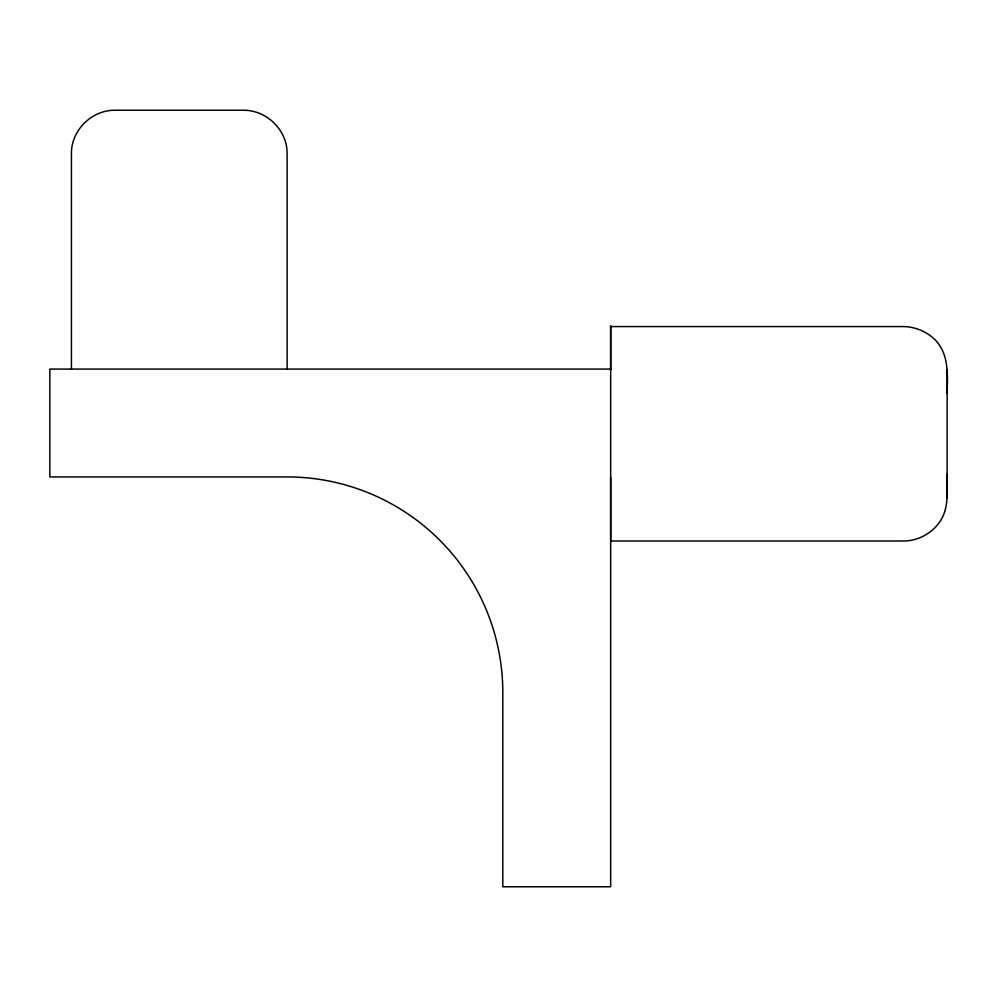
<?xml version="1.0" encoding="UTF-8"?>
<svg xmlns="http://www.w3.org/2000/svg" width="997" height="997" viewBox="0 0 997 997"><rect width="100%" height="100%" fill="white"/><g stroke="black" fill="none" stroke-linecap="round" stroke-linejoin="round"><path stroke-width="1.5" d="M610.663 477.351L610.663 541.01L904.005 541.01C919.209 540.76 933.566 532.435 941.367 519.387C949.181 505.566 946.863 489.303 947.15 474.123M610.663 370.124L610.663 325.969L610.663 886.757L502.812 886.757L502.812 692.628A215.701 215.701 0 0 0 287.111 476.927L49.85 476.927L49.85 369.077L610.663 369.077M947.15 393.454C947.636 374.86 949.107 353.399 934.513 339.242C926.238 331.403 915.396 326.904 904.005 326.567L610.663 326.567M947.15 369.825L947.15 497.752M287.111 369.077L287.111 153.388C287.236 130.158 266.747 110.081 243.604 110.243L114.929 110.243C91.786 110.081 71.298 130.158 71.423 153.388L71.423 369.077"/></g></svg>
